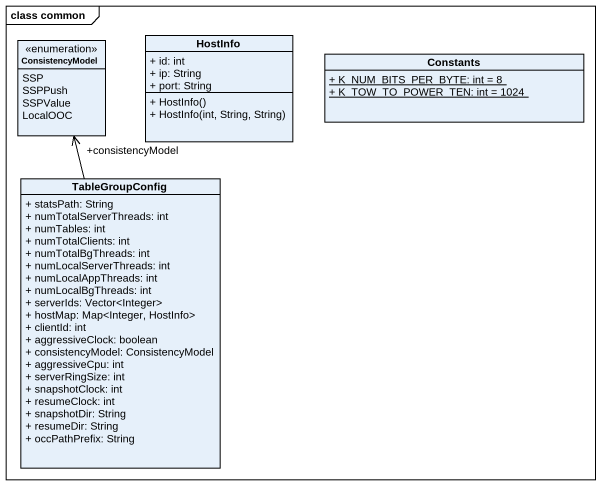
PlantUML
@startuml
mainframe class common
hide circle
hide empty members
skinparam classAttributeIconSize 0
enum ConsistencyModel {
  SSP
  SSPPush
  SSPValue
  LocalOOC
}
class HostInfo {
  + id: int
  + ip: String
  + port: String
  + HostInfo()
  + HostInfo(int, String, String)
}
class Constants {
  {static} + K_NUM_BITS_PER_BYTE: int = 8
  {static} + K_TOW_TO_POWER_TEN: int = 1024
}
class TableGroupConfig {
  + statsPath: String
  + numTotalServerThreads: int
  + numTables: int
  + numTotalClients: int
  + numTotalBgThreads: int
  + numLocalServerThreads: int
  + numLocalAppThreads: int
  + numLocalBgThreads: int
  + serverIds: Vector<Integer>
  + hostMap: Map<Integer, HostInfo>
  + clientId: int
  + aggressiveClock: boolean
  + consistencyModel: ConsistencyModel
  + aggressiveCpu: int
  + serverRingSize: int
  + snapshotClock: int
  + resumeClock: int
  + snapshotDir: String
  + resumeDir: String
  + occPathPrefix: String
}
TableGroupConfig -up-> "+consistencyModel" ConsistencyModel
@enduml
